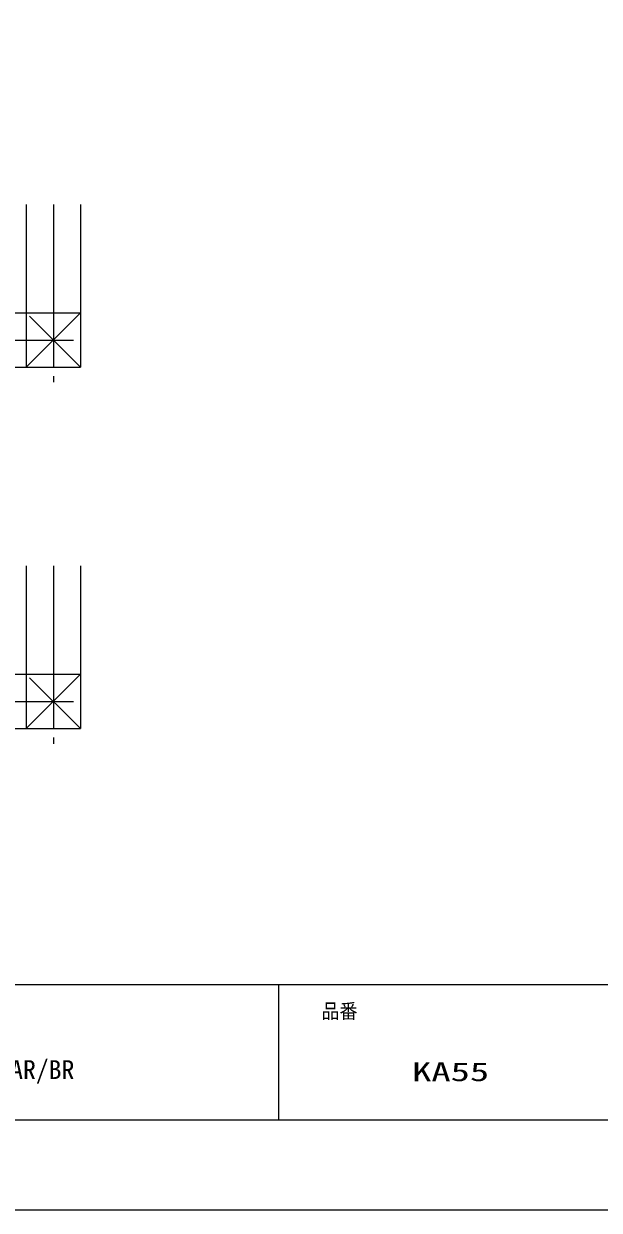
# Model space of a CAD drawing. Units: millimetres on the paper. Extents: x -305 to 305, y -152 to 152.
# Drawn here: x -99.2 to -35.5, y -148.5 to -17.2 of the extents above; entities that cross this region are included whole.
import ezdxf
from ezdxf.enums import TextEntityAlignment as Align

# ---------------------------------------------------------------- set-up
doc = ezdxf.new("R2010")
doc.units = ezdxf.units.MM
doc.linetypes.add('LONG_CHAIN', pattern=[21, 18, -1, 1, -1])
for name, color, linetype, lineweight in [('0-0_0', 7, 'Continuous', 9), ('0-1_VIEW0001', 7, 'Continuous', 9), ('0-2_1図面枠', 7, 'Continuous', 9), ('0-3_図面枠', 3, 'Continuous', 9), ('0-4_DEFPOINTS', 7, 'Continuous', 9)]:
    doc.layers.add(name, color=color, linetype=linetype, lineweight=lineweight)
doc.styles.add('ＭＳ ゴシック', font='')
doc.styles.get('ＭＳ ゴシック').set_extended_font_data('MS Gothic')

msp = doc.modelspace()

# ---------------------------------------------------------------- linework, layer by layer
at = {"layer": '0-0_0'}
msp.add_line((-71.017, -123.498), (-71.017, -138.498), dxfattribs=at)
at = {"layer": '0-1_VIEW0001'}
for p, q in [((-98.934, -37.177), (-98.934, -55.178)), ((-92.934, -37.177), (-92.934, -55.177)), ((-101.479, -49.177), (-92.934, -49.177)), ((-98.934, -55.178), (-92.934, -49.177)), ((-98.559, -49.553), (-92.934, -55.178)), ((-100.384, -55.177), (-92.934, -55.177)), ((-98.934, -77.177), (-98.934, -95.178)), ((-92.934, -77.177), (-92.934, -95.177)), ((-100.825, -89.177), (-92.934, -89.177)), ((-98.934, -95.178), (-92.934, -89.177)), ((-98.559, -89.553), (-92.934, -95.178)), ((-100.284, -95.177), (-92.934, -95.177))]:
    msp.add_line(p, q, dxfattribs=at)
at = {"layer": '0-1_VIEW0001', "linetype": 'LONG_CHAIN'}
for p, q in [((-95.934, -37.177), (-95.934, -56.856)), ((-101.184, -52.177), (-93.72, -52.177)), ((-95.934, -77.177), (-95.934, -96.856)), ((-100.284, -92.177), (-93.72, -92.177))]:
    msp.add_line(p, q, dxfattribs=at)
at = {"layer": '0-3_図面枠'}
msp.add_line((-291.017, -123.498), (108.983, -123.498), dxfattribs=at)
msp.add_lwpolyline([(-291.017, -138.498), (108.983, -138.498), (108.983, 138.502), (-291.017, 138.502)], close=True, dxfattribs=at)
at = {"layer": '0-4_DEFPOINTS'}
msp.add_line((118.983, -148.498), (-301.017, -148.498), dxfattribs=at)

# ---------------------------------------------------------------- texts
at = {"layer": '0-2_1図面枠', "style": 'ＭＳ ゴシック'}
for s, height, width, p in [('品番', 1.628, 0.9, (-66.276, -127.759)), ('KA55', 2.089, 1.5, (-56.239, -134.836))]:
    msp.add_text(s, height=height, dxfattribs=dict(at, width=width)).set_placement(p, align=Align.BOTTOM_LEFT)
msp.add_text('ノウム 平面図（ミラーなし、シャワーフックプラン） 1621 標準 AR/BR', height=2.089, dxfattribs=at).set_placement((-186.165, -134.602), align=Align.BOTTOM_LEFT)

doc.saveas('drawing.dxf')
